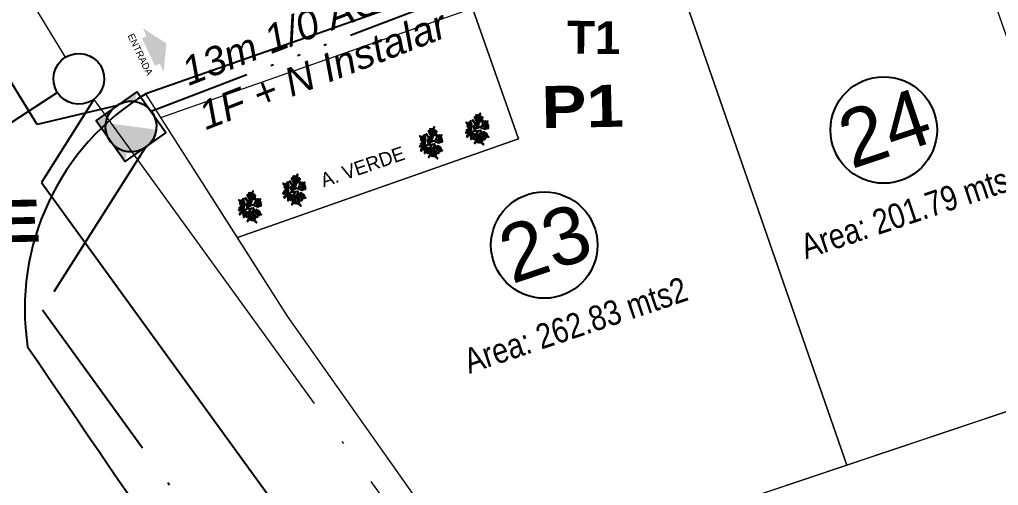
# Model space of a CAD drawing. Extents: x 604418 to 606014, y 1310869 to 1312555.
# Drawn here: x 605709.96 to 605744.37, y 1311073.15 to 1311089.53 of the extents above; entities that cross this region are included whole.
import ezdxf

# ---------------------------------------------------------------- set-up
doc = ezdxf.new("R2010")
doc.units = 0
doc.header["$MEASUREMENT"] = 0
for name, pattern in [('ACAD_ISO04W100', [30, 24, -3, 0, -3]), ('ACAD_ISO06W100', [36, 24, -3, 0, -3, 0, -3, 0, -3]), ('ACAD_ISO14W100', [24, 12, -3, 0, -3, 0, -3, 0, -3]), ('CONTINUA', [0]), ('HIDDEN', [0.375, 0.25, -0.125]), ('SUBTERRANEO', [4.7624999999999975, 3.174999999999999, -1.587499999999999])]:
    doc.linetypes.add(name, pattern=pattern)
doc.layers.get('0').update_dxf_attribs({"color": 10})
for name, color, linetype, lineweight in [('1-Cartografia', 7, 'Continuous', 13), ('2.RED_MT_INSTALAR', 1, 'ACAD_ISO14W100', 30), ('LMT a INSTALAR', 6, 'ACAD_ISO06W100', 9), ('RED MT EXISTENTE', 7, 'ACAD_ISO04W100', 25)]:
    doc.layers.add(name, color=color, linetype=linetype, lineweight=lineweight)
for name, color, linetype in [('ANDENES-TITO', 2, 'Continuous'), ('APOYO EXISTENTE CONCRETO', 7, 'Continuous'), ('DETALLES', 7, 'Continuous'), ('FLORES', 7, 'Continuous'), ('HPC A INSTALAR', 1, 'Continuous'), ('MT A INSTALAR', 3, 'Continuous'), ('MUEBLES', 2, 'Continuous'), ('Q01 - CALLES', 127, 'Continuous')]:
    doc.layers.add(name, color=color, linetype=linetype)
doc.styles.add('ARIAL', font='')
doc.styles.add('B', font='arial.ttf', dxfattribs={"height": 0.0254})
doc.styles.add('ROTULOS', font='arial.ttf', dxfattribs={"height": 3})
doc.styles.add('TSN - Arial Narrow', font='ARIALN.TTF')
doc.styles.get('ARIAL').set_extended_font_data('Arial Black', bold=True)

# ---------------------------------------------------------------- blocks, each defined once
blk = doc.blocks.new('HPC A INSTALAR')
at = {"layer": 'MT A INSTALAR', "linetype": 'Continuous'}
blk.add_hatch(color=1, dxfattribs=at).paths.add_polyline_path([(597782.5646763017, 1347563.483793431, 0.1938401512302444), (597783.2328527487, 1347563.464426819, 0.6816713379354798), (597783.266495165, 1347565.1293482)])
at = {"color": 1, "linetype": 'Continuous'}
blk.add_ellipse((597782.9241911574, 1347564.300336221), major_axis=(-0.6325194174017693, 0.6325194174017693), ratio=0.9999999998456764, start_param=-0.4314429830651317, end_param=5.851742324114454, dxfattribs=at)
blk = doc.blocks.new('FLORES-1')
at = {"color": 86, "linetype": 'Continuous'}
for p, q in [((-0.1879943489059883, 0.2719157256423728), (-0.1829053489062176, 0.1807207256424022)), ((-0.158624348906244, 0.1554397256422249), (-0.1820333489061454, 0.2829307256424158)), ((0.0501686510939976, 0.3847807256424289), (0.04508065109411064, 0.4218007256421856)), ((0.05002365109402263, 0.3824327256424453), (0.06063865109371136, 0.2805837256427708)), ((0.05409465109386247, 0.3853227256421974), (0.06776265109391488, 0.4185497256420945)), ((0.2295916510940401, 0.2941277256422268), (0.188007651093983, 0.2312837256421858)), ((-0.1829053489062176, 0.1807207256424022), (-0.158624348906244, 0.1554397256422249)), ((-0.1405943489060633, 0.0985547256422592), (-0.02747334890619868, -0.01322627435735058)), ((-0.07356434890590435, 0.08789972564221671), (-0.1048263489063288, 0.1009027256422428)), ((-0.06382334890605534, 0.07652372564274401), (-0.1013373489061564, 0.08988772564219971)), ((0.05569465109391558, 0.1455067256419511), (-0.00231934890626917, 0.009526725641933353)), ((0.1682336510941127, 0.01693172564222323), (0.07008965109406518, -0.01232327435724301)), ((0.1682336510941127, 0.01693172564222323), (0.1962946510940924, 0.02902972564237416))]:
    blk.add_line(p, q, dxfattribs=at)
at = {"color": 1, "linetype": 'Continuous'}
for p, q in [((-0.1826053489060655, 0.182983725642714), (-0.1962813489060977, 0.1686207256424836)), ((0.05569465109391558, 0.1455067256419511), (0.06441865109371747, 0.1919177256422131)), ((0.069362651093968, 0.1774977256426951), (0.068580651093896, 0.1992167256420885))]:
    blk.add_line(p, q, dxfattribs=at)
at = {"color": 86, "linetype": 'Continuous'}
for points in [[(0.101930651094051, 0.4712797256424324), (0.1196686510940594, 0.4990897256420226), (0.1224326510939022, 0.484642725642459), (0.1144356510937428, 0.463875725642481)], [(-0.218673348905952, 0.2869037256422757), (-0.2704353489060054, 0.2563857256427013), (-0.2691273489061246, 0.2430217256423362), (-0.208204348906122, 0.28907072564283)], [(-0.216783348905949, 0.355706725642392), (-0.2345213489059574, 0.3681657256419726), (-0.2509513489060851, 0.3638327256421121), (-0.2231803489060553, 0.3548027256419459)], [(-0.1698183489059488, 0.2986407256420875), (-0.1443743489060694, 0.2663177256426366), (-0.01904134890611431, -0.01990827435753317)], [(-0.1363773489059099, 0.2468147256421958), (-0.08970434890608203, 0.3165197256420811), (-0.09028634890620424, 0.296294725642781), (-0.1318703489062614, 0.2480787256426424)], [(-0.1043893489061816, 0.1805397256420633), (-0.06905734890625581, 0.2581907256425779), (-0.06484234890632479, 0.2415767256424601), (-0.1022093489062286, 0.1745817256423265)], [(0.06156365109399076, 0.2610127256420469), (-0.009204348906052928, 0.3438777256423577), (-0.04208334890591914, 0.3569297256426012), (0.06715565109396948, 0.2437687256423828)], [(0.04057365109400735, 0.3672637256422036), (-0.03939634890622301, 0.3981437256424556), (-0.03227234890601949, 0.3849607256424292), (0.03751965109375988, 0.3634717256426825)], [(0.02385165109370746, 0.09349872564229145), (-0.01555034890617435, 0.2536767256423786), (-0.03023734890604146, 0.2437437256421049), (0.02574165109371052, 0.0817607256421411)], [(0.07837665109371983, 0.4100617256426062), (0.05322265109379032, 0.3818917256421059)], [(0.05976465109387163, 0.3181447256419574), (0.1459866510937786, 0.3992267256425635), (0.1456966510938287, 0.3719587256427417), (0.05569465109391558, 0.3118247256424524)], [(0.06156365109399076, 0.167848725642159), (0.1630896510939124, 0.241493725642556), (0.1543156510940094, 0.2751427256425245), (0.05992465109392242, 0.167489725642497)], [(0.1944046510940893, 0.2450087256419806), (0.1778296510939867, 0.3948927256423644), (0.1917876510939891, 0.3883917256425207), (0.1978946510936908, 0.2569277256424698), (0.2165046510937714, 0.3340357256419679), (0.2175236510940408, 0.2993637256421948), (0.2032736510938662, 0.2592747256421148)], [(0.1958576510939452, 0.2446467256422125), (0.3390766510939898, 0.2314647256425246), (0.3421306510937825, 0.2529547256426099), (0.198476651093813, 0.2468147256421958)], [(0.3329696510938334, 0.3555257256420532), (0.3684466510937341, 0.4042837256419602), (0.3713546510936681, 0.3930877256424878), (0.3377686510941089, 0.3497467256419782)], [(-0.2996613489061133, 0.1348527256422472), (-0.3853013489058981, 0.1809007256424024), (-0.3629093489060438, 0.1902917256419983), (-0.3051853489062637, 0.1588697256419778)], [(-0.2231803489060553, 0.04040672564218539), (-0.2617113489062035, -0.01033727435793708), (-0.2726173489061807, -0.008712274358060768), (-0.2327763489059294, 0.0487137256422443)], [(-0.07763634890608273, 0.02921072564271299), (-0.1593513489058864, 0.01368072564213207), (-0.1672023489061871, 0.003025725642089583), (-0.07341934890592938, 0.02939172564214232)], [(-0.07123934890597639, 0.1061397256425494), (-0.02194734890628069, 0.1809007256424024), (-0.01860434890596707, 0.1548977256424564), (-0.06760434890594524, 0.1007217256428135)], [(0.004077651093837176, -0.007990274357382532), (-0.03241734890599446, 0.06352272564248551), (-0.04564834890589964, 0.04546372564249168), (0.0005876510937810053, -0.0005852743580021524)], [(-0.002901348905936629, 0.005735725642750822), (0.1196686510940594, -0.04139727435727991), (0.1160356510937959, -0.07281827435787136), (0.006257651093790173, -0.001850274357877879)], [(-0.0004293489062661138, 0.01350072564213178), (0.1327556510938734, 0.06406372564282492), (0.1321736510937512, 0.04239372564273935), (0.003932651093862205, 0.01331872564236392)], [(0.04377165109389125, 0.1167947256425919), (0.1487506510940761, 0.1294347256425112), (0.1343556510939266, 0.1113757256425174), (0.04508065109411064, 0.1142657256422694)], [(0.1291196510939585, 0.001942725641981724), (0.1836456510938547, -0.02171327435740977), (0.1930966510937537, -0.01683827435778085), (0.1343556510939266, 0.001580725642213565)], [(0.1791386510937514, 0.1825267256426173), (0.2816446510939272, 0.1697047256420205), (0.2860066510940555, 0.1507437256422577), (0.1778296510939867, 0.180358725642634)], [(0.2618696510937184, 0.01476372564223993), (0.3041806510938727, -0.01015627435759825), (0.2884786510937261, -0.01611527435767357), (0.2604156510939788, 0.004110725641965018)], [(0.2636146510937465, 0.07760672564194238), (0.276409651093843, 0.1113757256425174), (0.2874606510937951, 0.09403972564263086), (0.2676846510937025, 0.07887072564238906)], [(-0.01947734890592301, -0.01954627435776501), (-0.1315803489063114, -0.03832827435786612), (-0.1443743489060694, -0.05891427435750529), (-0.02093134890611736, -0.01954627435776501)], [(0.01033065109385234, -0.003655274357754479), (-0.05379134890591786, -0.1228412743576541), (-0.01133534890624333, -0.1071302743576439), (0.004077651093837176, -0.007990274357382532)], [(0.006257651093790173, -0.001850274357877879), (0.04740765109380618, -0.1069492743573051), (0.07954065109396424, -0.1008092743578004), (0.01033065109385234, -0.003655274357754479)]]:
    blk.add_lwpolyline(points, dxfattribs=at)
at = {"color": 1, "linetype": 'Continuous'}
for points in [[(-0.1566843489061398, 0.3184167256421802), (-0.1073553489061965, 0.3266927256426584), (-0.1606613489059896, 0.3288287256427225), (-0.1277753489060274, 0.34551372564232), (-0.1627043489059474, 0.3351017256426871), (-0.1476573489060797, 0.3553907256427351), (-0.1674323489062886, 0.3381717256424395), (-0.1687223489059875, 0.3596627256419538), (-0.175708348906312, 0.3388397256421172), (-0.1798993489063037, 0.3601967256426519), (-0.1811903489058864, 0.3377717256425399), (-0.1912913489061907, 0.3587287256422655), (-0.1918293489059693, 0.3359027256428249), (-0.2090263489060931, 0.3539227256423487), (-0.1995673489062142, 0.3356357256424758), (-0.2269743489062535, 0.3423097256426786), (-0.2093483489059622, 0.3277607256422357), (-0.2387963489061917, 0.332698725642274), (-0.2120343489062293, 0.3202857256428047), (-0.2442783489062208, 0.3209537256424824), (-0.2085953489061581, 0.3166807256420157), (-0.2379363489060893, 0.3006627256426668), (-0.201610348906172, 0.3168147256428142), (-0.2278323489061336, 0.2858467256427843), (-0.1944083489059381, 0.3106747256424001), (-0.2020393489063395, 0.2765027256427288), (-0.1823713489059742, 0.3102737256421619), (-0.175708348906312, 0.2753017256426915), (-0.1731283489060047, 0.3098737256422623), (-0.1516343489059295, 0.2823767256422229), (-0.1631333489061149, 0.3202857256428047), (-0.1228313489062316, 0.2957247256426285), (-0.160877348905899, 0.3149457256421897)], [(0.08427265109384052, 0.4414877256421619), (0.1518746510939195, 0.4397527256423359), (0.08513265109394297, 0.4465597256420892), (0.1237166510938437, 0.4553697256423561), (0.07191265109366896, 0.4528327256420539), (0.0869596510939914, 0.467916725642624), (0.05976865109386154, 0.4564367256425044), (0.06439065109378816, 0.4744567256420282), (0.0511706510939689, 0.4555037256422452), (0.04998765109411352, 0.473656725642229), (0.04450765109385202, 0.4573717256425311), (0.03558765109409023, 0.4700527256426881), (0.03999365109410746, 0.4568377256427425), (0.02301265109389306, 0.4649797256424222), (0.03268465109402996, 0.4567037256419439), (0.01462965109402603, 0.4695187256419899), (0.01699465109385301, 0.4544357256426679), (-0.0006313489059834865, 0.458972725642468), (0.01119065109395478, 0.4506967256419898), (-0.01675434890631777, 0.462177725642448), (-0.001169348906216783, 0.4498967256421906), (-0.03534734890610025, 0.4478947256420156), (-0.004394348906146206, 0.4422877256419611), (-0.04727534890599827, 0.4368157256421341), (0.006030651093794859, 0.440418725642246), (-0.03717434890614868, 0.4185277256428321), (0.01613465109375056, 0.4394857256419868), (-0.004072348906277057, 0.4179947256424725), (0.02204565109394707, 0.4430887256420988), (0.01645665109407446, 0.408650725642417), (0.03268465109402996, 0.4422877256419611), (0.03569465109393377, 0.4178607256425835), (0.04160465109379174, 0.4418877256420615), (0.04988065109381523, 0.4102527256426924), (0.0483756510940907, 0.4410867256428332), (0.0758896510939735, 0.4170597256424458), (0.06471265109411206, 0.4386847256427586), (0.1069506510941096, 0.4117207256421693), (0.07395565109408153, 0.4401517256428065), (0.1266176510936816, 0.4197297256422985), (0.08889365109388336, 0.4420217256419505)], [(0.2705266510940305, 0.3469817256427064), (0.2429046510939656, 0.3072047256427481), (0.2804146510940768, 0.3341677256420894), (0.2579516510938333, 0.2969267256420949), (0.2887976510939438, 0.3242897256422452), (0.2682686510940471, 0.2818427256424343), (0.2942786510940891, 0.3158797256427874), (0.2898716510937334, 0.2731667256420565), (0.3048116510937575, 0.3150797256420788), (0.3169556510940197, 0.2580827256423959), (0.3149126510940619, 0.3042677256425463), (0.3502736510938007, 0.2646237256421387), (0.3266276510937018, 0.3073377256422987), (0.3740256510938593, 0.2869147256423616), (0.3443626510940589, 0.3130777256428132), (0.3690816510940635, 0.308671725642796), (0.3321096510937309, 0.3260247256420712), (0.3524226510937183, 0.3302967256421994), (0.3238336510937074, 0.3359027256428249), (0.3306046510940064, 0.3472477256427169), (0.3156666510937498, 0.3464477256420082), (0.3194276510936902, 0.362332725642716), (0.3036286510939021, 0.3617987256420179), (0.3063166510939368, 0.3840907256425794), (0.2932036510939611, 0.3732777256427084), (0.2935256510938302, 0.3922327256422591), (0.2784786510939625, 0.3859587256419559), (0.2734276510938685, 0.4094517256425547), (0.2648296510939758, 0.386492725642654), (0.2506426510937558, 0.4189277256427317), (0.2619286510936831, 0.3767477256423604), (0.2238826510940157, 0.4011757256420765), (0.2585966510939102, 0.3747467256425239), (0.2101246510939632, 0.3784837256425249), (0.2587036510937537, 0.3667377256423947), (0.2150686510937589, 0.3565917256427724), (0.2677326510940361, 0.3577937256422388), (0.2203346510938786, 0.3415087256425409), (0.2706336510938741, 0.3508527256425964), (0.2261386510937768, 0.3288287256427225), (0.2656896510940783, 0.3408417256422922)], [(-0.1606613489059896, 0.1697807256422834), (-0.137977348905963, 0.1872217256422459), (-0.1603683489059335, 0.1557997256422254), (-0.1247463489060578, 0.1725937256423435), (-0.1530993489062098, 0.1491187256423814), (-0.1071533489060243, 0.1539937256420103), (-0.1491733489058902, 0.1402707256419831), (-0.1023543489062035, 0.1312407256427264), (-0.1509173489060345, 0.1283517256424034), (-0.1042443489062066, 0.1101117256420707), (-0.1513533489062979, 0.1155297256427161), (-0.1049713489063038, 0.09403972564263086), (-0.1592043489061439, 0.1104737256427484), (-0.1311433489061642, 0.07164772564277655), (-0.1696743489063124, 0.1079457256427645), (-0.1510643489062318, 0.05395172564197992), (-0.1728723489061963, 0.1052357256421033), (-0.1735993489062935, 0.04510172564272352), (-0.1818863489059481, 0.1072237256420863), (-0.1961363489061227, 0.04022572564275606), (-0.1975893489059786, 0.1101117256420707), (-0.2207083489059301, 0.04636572564226071), (-0.2153303489060931, 0.1099317256420704), (-0.2431013489061229, 0.05088072564279855), (-0.2278323489061336, 0.1093907256426405), (-0.2695633489059333, 0.06803572564234628), (-0.2383023489063021, 0.1189617256422366), (-0.2896293489059758, 0.092956725642523), (-0.2477533489062012, 0.1287127256427425), (-0.3047503489063388, 0.1231147256420968), (-0.256622348905978, 0.1442437256427525), (-0.3105663489062067, 0.1478537256425057), (-0.2569143489061503, 0.1532727256425801), (-0.3041683489062166, 0.1688027256422515), (-0.252552348906022, 0.1610377256419611), (-0.2874473489062552, 0.1859567256423702), (-0.2476083489062262, 0.1704277256421278), (-0.262148348905896, 0.2014877256423802), (-0.2400473489063302, 0.1756647256424344), (-0.2372833489060326, 0.2132267256419595), (-0.2300143489063089, 0.1792757256425261), (-0.2172203489060962, 0.2173787256423907), (-0.2180923489061684, 0.1762067256422029), (-0.1991903489059155, 0.2152117256427459), (-0.2045683489062071, 0.1778317256420792), (-0.1877043489060384, 0.214669725642068), (-0.1949733489062169, 0.1734967256424511)], [(-0.177396348906143, 0.1721587256424186), (-0.1830503489061925, 0.1678987256427149), (-0.1788753489061605, 0.1749937256426506)], [(-0.1686193489061338, 0.1636627256420411), (-0.1715643489063154, 0.1613977256419616), (-0.1687903489062705, 0.1651877256426246)], [(-0.1662803489060138, 0.1963887256424073), (-0.1605133489059085, 0.2061827256420088), (-0.1666983489060954, 0.1996887256427158)], [(-0.1612073489062027, 0.1755487256422725), (-0.1468463489061946, 0.1951677256419657), (-0.1625383489061392, 0.1833487256425883)], [(0.07947165109379739, 0.1808397256426701), (0.07051665109401029, 0.145423725642047), (0.06953265109376616, 0.1727547256422781)], [(0.080819651094032, 0.1925107256419665), (0.08190165109380132, 0.1986617256424665), (0.08285765109366139, 0.1952587256427591)], [(0.09891165109382882, 0.1949407256424251), (0.08588365109397955, 0.1538337256424143), (0.08455665109403299, 0.1845287256427923)], [(0.1492346510937637, 0.2314437256426913), (0.1787436510937255, 0.2392617256427343), (0.1468236510938254, 0.223510725642825), (0.1940036510938512, 0.2101627256424194), (0.1441366510936746, 0.2165697256422732), (0.1902426510939108, 0.1926767256426842), (0.1503696510937402, 0.1953457256421984), (0.170467651093702, 0.1667807256425817), (0.1204906510940305, 0.1922757256424461), (0.1350006510940034, 0.1586377256425635), (0.1115726510940362, 0.1996177256423266), (0.1104966510940244, 0.1520977256422498), (0.1010566510937565, 0.1964967256425894)], [(0.2250846510939368, 0.06875772564211502), (0.2577996510937623, 0.0817607256421411), (0.2365706510938139, 0.06514772564236182), (0.2640516510938937, 0.06857872564245326), (0.2368626510939862, 0.05593672564276631), (0.2657966510939218, 0.05846572564217922), (0.2374416510940023, 0.05033872564212061), (0.2721936510940282, 0.04528272564215285), (0.2428226510939453, 0.03986572564275548), (0.2730656510941003, 0.02650272564272882), (0.2452946510940706, 0.03462772564211036), (0.2572176510940949, 0.005735725642750822), (0.236280651093864, 0.0279467256422663), (0.2445676510939734, -0.007267274357275255), (0.2324996510939741, 0.02469672564251368), (0.2218856510937144, -0.01467127435722659), (0.2242106510940971, 0.02343172564263796), (0.1999306510940073, -0.002392274357646329), (0.2114166510938844, 0.02415472564274523), (0.1755026510938364, 0.008804725642164613), (0.2058906510939664, 0.03426772564210978), (0.1592176510936838, 0.03444772564211007), (0.1971686510939321, 0.0431157256425081), (0.1573276510936807, 0.05214472564233574), (0.1917876510939891, 0.05395172564197992), (0.1625636510941035, 0.07688572564251217), (0.1957126510939702, 0.06261872564203941), (0.188007651093983, 0.09476272564273813), (0.2015286510938381, 0.06803572564234628), (0.2133066510938875, 0.1063197256425497), (0.2175236510940408, 0.07471872564195792), (0.2436946510940174, 0.1037917256425658), (0.2291546510938929, 0.0665917256428088)]]:
    blk.add_lwpolyline(points, dxfattribs=at)
at = {"color": 50, "linetype": 'Continuous'}
for points in [[(-0.160877348905899, 0.3166807256420157), (-0.1598013489058872, 0.3190837256424288), (-0.160446348905964, 0.3237557256424566), (-0.1624893489059218, 0.3282947256420243), (-0.1685083489063004, 0.334567725641989), (-0.1714093489061383, 0.3359027256428249), (-0.1820483489062212, 0.3365707256425026), (-0.1920453489063334, 0.3351017256426871), (-0.2029003489063257, 0.327092725642558), (-0.2071993489060446, 0.3200187256424556), (-0.2036513489059075, 0.3140117256425015), (-0.1977403489061658, 0.3110757256426382), (-0.1877463489061597, 0.3121437256422155), (-0.1781803489059826, 0.3128107256424641), (-0.1672173489062629, 0.3149457256421897), (-0.1586203489062541, 0.3174817256421534)], [(0.04289465109394541, 0.4537677256420807), (0.03956465109394003, 0.4549697256424565), (0.02946065109398432, 0.4548357256425675), (0.01957365109382181, 0.453233725642292), (0.006891651093781093, 0.4510977256422279), (-0.003534348906043761, 0.4480277256424756), (-0.008478348906294286, 0.4452247256421629), (-0.003534348906043761, 0.4417547256425109), (0.01538065109406261, 0.4410867256428332), (0.03332865109376826, 0.4416207256426219), (0.05482465109406576, 0.4408197256424842), (0.06890465109398747, 0.4408197256424842), (0.08448765109386613, 0.4432217256425588), (0.08137165109400257, 0.4517647256424766), (0.06718465109378258, 0.4548357256425675), (0.05310465109386087, 0.455102725642007), (0.03945565109387417, 0.4533677256421811)], [(0.2779426510939516, 0.3796847256425622), (0.2710626510940415, 0.3808857256425995), (0.2627886510937856, 0.3776827256423871), (0.2620356510939814, 0.3719427256427821), (0.2678396510938796, 0.362332725642716), (0.2754706510938263, 0.3512537256428345), (0.287721651093932, 0.3365707256425026), (0.3008346510939077, 0.3206867256421333), (0.3165266510938523, 0.306669725642621), (0.3260896510939233, 0.3134777256427128), (0.3220066510941137, 0.3290957256421621), (0.3148056510937636, 0.3404407256420541), (0.3072836510938828, 0.3504527256426968), (0.2937416510937396, 0.3662037256426061), (0.280305651094011, 0.3767477256423604)], [(0.1165736510940292, 0.232097725642177), (0.1104966510940244, 0.2343227256423575), (0.09964165109403211, 0.2361907256426434), (0.08824965109369032, 0.2360587256425219), (0.07417065109410714, 0.2336557256421088), (0.06277865109376535, 0.2277827256420437), (0.05353565109379588, 0.2193727256425859), (0.05149265109383805, 0.2109637256425572), (0.05385765109366503, 0.2044217256424758), (0.06256265109385595, 0.2014867256420416), (0.07975965109397976, 0.1996177256423266), (0.08595265109369166, 0.1985757256424563)], [(0.1037326510938215, 0.1965467256422357), (0.1075956510937317, 0.1962797256427962), (0.1236076510937778, 0.1952127256426479), (0.1372586510939868, 0.199083725642538), (0.144029651093831, 0.2114977256423458), (0.1388706510940096, 0.219506725642475), (0.1359086510939846, 0.2217767256424281)], [(0.2311916510940932, 0.04925572564201275), (0.2304626510937737, 0.05286772564244302), (0.2266826510937676, 0.05720172564264203), (0.2191216510938716, 0.06207672564227096), (0.2069096510937811, 0.06153472564250251), (0.200366651093816, 0.05629872564253446), (0.2040006510939634, 0.04907472564258342), (0.2071986510938473, 0.04076772564252451), (0.2138886510940097, 0.03137772564235775), (0.2242106510940971, 0.03011372564282055), (0.2320636510937106, 0.03119672564201892), (0.2372966510940273, 0.0391427256426482), (0.2335166510940212, 0.04763072564213644), (0.2297366510940151, 0.05232572564267457)]]:
    blk.add_lwpolyline(points, dxfattribs=at)
blk.add_lwpolyline([(-0.1751713489059625, 0.1549487256424413), (-0.1752073489063264, 0.1546647256427036), (-0.1790753489061103, 0.1554207256421591), (-0.1828153489062174, 0.1562537256422161), (-0.1855963489059036, 0.157365725642137), (-0.1876433489063061, 0.1588747256427609), (-0.1897203489059507, 0.1598267256421764), (-0.1917993489062724, 0.1612957256419918), (-0.1947403489060093, 0.1618917256427608), (-0.205478348905956, 0.1669627256423496), (-0.2145063489058998, 0.1709667256426997), (-0.2317023489061398, 0.1698987256422129), (-0.2428793489060013, 0.1621567256424328), (-0.2491133489059507, 0.1530797256427263), (-0.2456743489063342, 0.1386647256421725), (-0.2357863489062879, 0.1226467256428236), (-0.2222443489061448, 0.1191757256428332), (-0.2018243489063138, 0.1162397256420604), (-0.1857033489062019, 0.1125007256422919), (-0.1654983489059418, 0.110899725642355), (-0.1556113489062341, 0.1298537256424765), (-0.1611993489062229, 0.1461387256421744)], close=True, dxfattribs=at)
blk = doc.blocks.new('arbusto5')
at = {"layer": 'FLORES'}
blk.add_blockref('FLORES-1', (0.1443743489060694, 0.05891427435750529), dxfattribs=at)

msp = doc.modelspace()

# ---------------------------------------------------------------- hatches: boundary and pattern name
at = {"linetype": 'Continuous'}
h = msp.add_hatch(color=7, dxfattribs=at)
h.dxf.hatch_style = 1
edge = h.paths.add_edge_path()
edge.add_ellipse((605713.8806700425, 1311085.765913572), major_axis=(0.8896115539371199, 0.09355698873508975), ratio=0.9999999997935491, start_angle=74.4849053478743, end_angle=109.49183972954049, ccw=False)
edge.add_line((605714.0284864535, 1311086.648133463), (605714.0853663132, 1311086.990251459))
edge.add_line((605714.0853663136, 1311086.990251458), (605713.4956358953, 1311086.573323215))
edge = h.paths.add_edge_path()
edge.add_ellipse((605713.8806700425, 1311085.765913572), major_axis=(0.8896115539371199, 0.09355698873508975), ratio=0.9999999997935491, start_angle=129.0203225421763, end_angle=197.0253730677569, ccw=False)
edge.add_line((605713.2478876179, 1311086.398169872), (605712.6760148288, 1311085.993866634))
edge.add_arc((605712.1842130423, 1311085.595685088), 0.6327855406938733, 19.59697282614718, 38.99495552226978, ccw=False)
edge.add_line((605712.780344591, 1311085.807922496), (605713.0574385831, 1311085.415982735))
edge = h.paths.add_edge_path()
edge.add_ellipse((605713.8806700425, 1311085.765913572), major_axis=(0.8896115539371199, 0.09355698873508975), ratio=0.9999999997935491, start_angle=221.4867891770379, end_angle=254.6290023885133, ccw=False)
edge.add_line((605713.2762310598, 1311085.106508429), (605713.6777542667, 1311084.538567897))
edge.add_line((605713.6777542667, 1311084.538567896), (605713.7350728522, 1311084.883324718))
at = {"layer": 'ANDENES-TITO'}
msp.add_hatch(color=0, dxfattribs=at).paths.add_polyline_path([(605714.2910613908, 1311089.232100674), (605714.4258020291, 1311088.949213643), (605714.2632412793, 1311088.871785069), (605714.724680931, 1311087.902995734), (605714.8872416806, 1311087.980424307), (605715.0219823192, 1311087.697537275), (605715.1262398656, 1311088.688548228)])

# ---------------------------------------------------------------- linework, layer by layer
at = {"color": 32}
msp.add_line((605795.3824401004, 1311115.317424496), (605714.4018591212, 1311086.92289071), dxfattribs=at)
at = {"color": 7, "linetype": 'Continuous'}
msp.add_line((605711.2937783947, 1311086.961905359), (605699.8096441079, 1311079.538372895), dxfattribs=at)
msp.add_lwpolyline([(605714.0831269805, 1311086.992039704), (605712.6556872024, 1311085.982866799), (605713.6755149335, 1311084.540356142), (605715.1029547114, 1311085.549529047)], close=True, dxfattribs=at)
at = {"color": 254}
for centre in [(605740.3383269133, 1311085.646222291), (605728.4048469026, 1311081.601537369)]:
    msp.add_circle(centre, 1.872097552434422, dxfattribs=at)
at = {"color": 7, "linetype": 'SUBTERRANEO'}
for centre, radius, start, end in [((607666.5497381845, 1312409.160609825), 2370.634021515546, 211.4271084118856, 214.7036266751794), ((607550.65014914, 1312331.387402053), 2239.881303948471, 211.2750386255351, 214.7514288189284)]:
    msp.add_arc(centre, radius, start, end, dxfattribs=at)
at = {"color": 32}
for centre, radius, start, end in [((607554.0407449839, 1312334.004621432), 2239.881303948471, 211.2750386255351, 214.7514288189284), ((605718.9944970403, 1311079.357333602), 8.850422442974496, 121.2596586614798, 188.6611053237797), ((607670.5799092896, 1312411.063452716), 2370.634021515546, 214.2159252752177, 214.7036266751794)]:
    msp.add_arc(centre, radius, start, end, dxfattribs=at)
at = {"layer": '1-Cartografia', "color": 9, "true_color": 0xc7c8ca}
msp.add_line((605714.9328673157, 1311086.089491162), (605714.4018591212, 1311086.92289071), dxfattribs=at)
for points in [[(605708.4846321568, 1311096.209780757), (605704.2389945755, 1311102.873165705), (605697.6399945754, 1311113.045165705), (605690.4459945754, 1311124.087165705), (605676.1389945755, 1311146.142165705), (605672.7599945754, 1311154.111165705), (605676.3869945754, 1311156.002165705), (605686.3269945754, 1311158.617165705), (605704.3179945755, 1311161.942165705), (605727.1299945754, 1311166.559165705), (605756.0649945755, 1311171.623165705), (605786.7909945755, 1311177.308165705), (605793.7419945755, 1311153.319165705), (605805.9349945755, 1311112.954165705), (605810.6499945754, 1311097.751165705), (605775.9899945754, 1311086.210165705), (605768.6999945755, 1311083.850165705), (605752.7889945754, 1311078.474165705), (605726.1439945755, 1311069.527165705), (605719.3829945754, 1311079.105165705), (605714.9328673375, 1311086.089491169)], [(605708.4846317312, 1311096.209780608), (605704.2389518726, 1311102.873231529), (605697.6399945754, 1311113.045165705), (605690.4459945754, 1311124.087165705), (605676.1389945755, 1311146.142165705), (605672.7599945754, 1311154.111165705), (605676.3869945754, 1311156.002165705), (605686.3269945754, 1311158.617165705), (605704.3179945755, 1311161.942165705), (605727.1299945754, 1311166.559165705), (605756.0649945755, 1311171.623165705), (605786.7909945755, 1311177.308165705), (605793.7419945755, 1311153.319165705), (605805.9349945755, 1311112.954165705), (605810.6499945754, 1311097.751165705), (605775.9899945754, 1311086.210165705), (605768.6999945755, 1311083.850165705), (605752.7889945754, 1311078.474165705), (605726.1439945755, 1311069.527165705), (605719.3829945754, 1311079.105165705), (605714.9328671326, 1311086.089491097)], [(605732.6442804604, 1311092.299612418), (605742.2904568331, 1311095.681988405), (605748.7855962584, 1311077.129465521), (605739.0412969356, 1311073.857888958), (605732.6442793267, 1311092.299615686)], [(605725.8861882822, 1311089.930096384), (605732.6442495595, 1311092.299701504), (605739.0412964324, 1311073.857890408), (605726.1439945755, 1311069.527165705), (605719.3829945754, 1311079.105165705), (605719.3829945754, 1311079.105165705), (605717.6196321368, 1311081.872703901), (605727.4963463002, 1311085.335814324), (605725.8861885162, 1311089.930096465)], [(605714.9328673157, 1311086.089491162), (605725.8861882822, 1311089.930096384), (605727.4963463002, 1311085.335814324), (605717.6196321368, 1311081.872703901), (605714.9328673157, 1311086.089491162)]]:
    msp.add_lwpolyline(points, dxfattribs=at)
at = {"layer": 'APOYO EXISTENTE CONCRETO', "color": 1, "linetype": 'Continuous'}
for centre, major_axis in [((605712.0450086725, 1311087.447512913), (-0.5013742824443705, 0.7408005505424116)), ((605713.87843071, 1311085.767701817), (0.08403817845120874, 0.8905611777655424)), ((605713.87843071, 1311085.767701817), (0.08403817845120874, 0.8905611777655424)), ((605713.8784307098, 1311085.767701817), (0.08403817845120874, 0.8905611777655424))]:
    msp.add_ellipse(centre, major_axis=major_axis, ratio=0.9999999998456766, start_param=-0.4314429830651316, end_param=5.851742324114454, dxfattribs=at)
at = {"layer": 'DETALLES', "color": 5, "linetype": 'Continuous', "ltscale": 0.1}
for p, q in [((605712.5701259434, 1311086.723348927), (605710.7369296789, 1311083.800939296)), ((605710.736929679, 1311083.800939296), (605778.6896850626, 1310990.046679486))]:
    msp.add_line(p, q, dxfattribs=at)
at = {"layer": 'LMT a INSTALAR', "color": 134, "linetype": 'ACAD_ISO04W100', "lineweight": 9, "ltscale": 0.55}
for p, q in [((605711.578517502, 1311088.210760982), (605673.0563044075, 1311151.251696021)), ((605712.5701259434, 1311086.723348927), (605782.0168368145, 1310990.907882178))]:
    msp.add_line(p, q, dxfattribs=at)
at = {"layer": 'LMT a INSTALAR', "color": 6, "linetype": 'ACAD_ISO14W100', "lineweight": -2, "ltscale": 0.5}
for p, q in [((605710.5814014704, 1311085.836289697), (605690.243265224, 1311118.782431223)), ((605713.4000797775, 1311086.50913826), (605710.5814014705, 1311085.836289697)), ((605714.3739566827, 1311085.022976606), (605710.766409717, 1311079.328655737)), ((605710.766409717, 1311079.328655737), (605741.8714842597, 1311036.413056161))]:
    msp.add_line(p, q, dxfattribs=at)
at = {"layer": 'RED MT EXISTENTE', "color": 6, "linetype": 'ACAD_ISO14W100', "lineweight": -2, "ltscale": 0.3}
msp.add_line((605714.5891493908, 1311086.310878201), (605724.865351885, 1311090.231647203), dxfattribs=at)

# ---------------------------------------------------------------- block references
at = {"layer": 'HPC A INSTALAR', "linetype": 'Continuous', "rotation": 285.7067847867813}
msp.add_blockref('HPC A INSTALAR', (-853360.4326670109, 1521742.176789915), dxfattribs=at)
at = {"layer": 'MUEBLES', "linetype": 'Continuous', "xscale": -1.417112015813753, "yscale": 1.417112015653547, "zscale": 1.417112015818895, "rotation": 292.0945269993258}
for p in [(605725.8306142334, 1311085.310332038), (605724.2083483159, 1311084.824034759), (605719.4023598178, 1311083.162509983), (605717.8409225642, 1311082.574896234)]:
    msp.add_blockref('arbusto5', p, dxfattribs=at)

# ---------------------------------------------------------------- texts
at = {"color": 254, "style": 'ROTULOS'}
for s, p in [('24', (605739.2027330173, 1311084.266796147)), ('23', (605727.2692530066, 1311080.222111225))]:
    msp.add_text(s, height=2.014157069480245, rotation=18.57546149149244, dxfattribs=at).set_placement(p)
at = {"color": 152, "true_color": 0x2776bb, "insert": (605729.2122606639, 1311089.492430038, -198.5999999999929), "char_height": 1.1523, "attachment_point": 1, "rotation": 359.2488086812418}
msp.add_mtext_dynamic_manual_height_columns('\\A1;{\\fArial|b1|i0|c0|p34;\\C165;\\c11495262;T1}', width=2.073892785263578, gutter_width=12.5, heights=[1.394923978771053], dxfattribs=at)
at = {"color": 30, "true_color": 0xf26722, "insert": (605722.018264095, 1311084.357991441), "char_height": 0.4925031956518068, "width": 4.643132551775774, "attachment_point": 5, "rotation": 18.93892742909772}
msp.add_mtext('A. VERDE', dxfattribs=at)
at = {"color": 0, "linetype": 'Continuous', "lineweight": 25, "ltscale": 0.1, "char_height": 0.8740375330483229, "width": 14.13315553382551, "attachment_point": 1, "rotation": 18.57546149079549, "style": 'TSN - Arial Narrow'}
for s, insert in [('\\pi-2.62211,l4.37019,t4.37019;Area: 201.79 mts2', (605735.6647884725, 1311081.372386353)), ('\\pi-2.62211,l4.37019,t4.37019;Area: 262.83 mts2', (605723.8306851678, 1311077.344079895))]:
    msp.add_mtext(s, dxfattribs=dict(at, insert=insert))
at = {"layer": '2.RED_MT_INSTALAR', "linetype": 'CONTINUA', "lineweight": -3, "ltscale": 1.5, "style": 'ARIAL'}
for s, p in [('P1', (605728.323507385, 1311085.709068416, 163.8404198211953)), ('PE', (605707.5658908098, 1311081.661628657, 163.8404198211953))]:
    msp.add_text(s, height=1.480983081647519, rotation=1.15798665706829, dxfattribs=at).set_placement(p)
at = {"layer": 'LMT a INSTALAR', "color": 6, "linetype": 'HIDDEN', "lineweight": 9, "ltscale": 15, "insert": (605714.7475113343, 1311087.817623001), "char_height": 0.9999999999999982, "width": 10.82533361182404, "attachment_point": 1, "rotation": 21.149810705242736}
msp.add_mtext('\\A1;\\pi0.85196;{\\fArial|b0|i1|c0|p34;13m 1/0 ACSR \\P\\pi0.85537;1F + N Instalar}', dxfattribs=at)
at = {"layer": 'Q01 - CALLES', "color": 0, "style": 'B'}
msp.add_text('ENTRADA', height=0.2381040989421308, rotation=295.7588372187008, dxfattribs=at).set_placement((605713.7522106213, 1311088.967505019))

doc.saveas('drawing.dxf')
